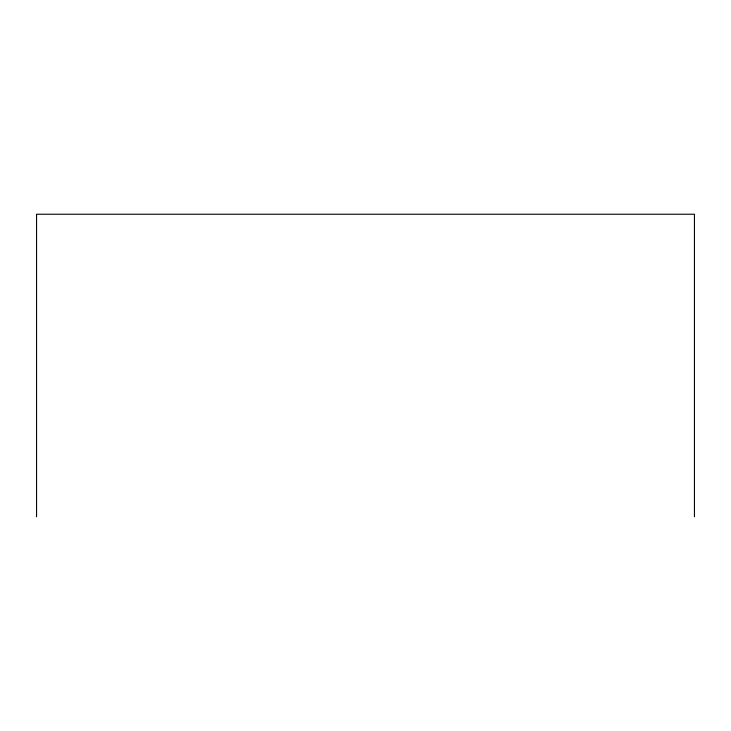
<?xml version="1.0" encoding="UTF-8"?>
<svg xmlns="http://www.w3.org/2000/svg" width="731" height="731" viewBox="0 0 731 731"><rect width="100%" height="100%" fill="white"/><g stroke="black" fill="none" stroke-linecap="round" stroke-linejoin="round"><path stroke-width="1.1" d="M694.45 516.762L694.45 214.238L36.55 214.238L36.55 516.762"/></g></svg>
